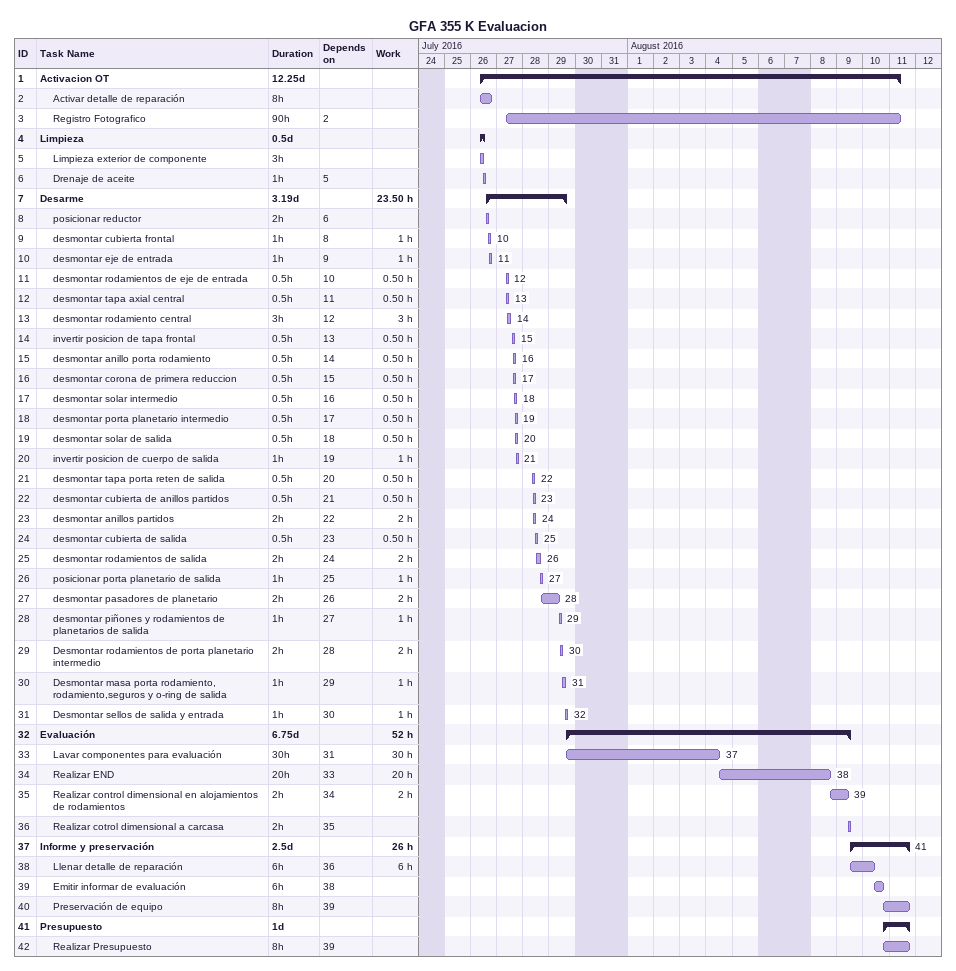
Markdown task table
GFA 355 K Evaluacion

| ID | Level | Task | Duration | Start | Finish | Predecessors | Resources | Work (h) |
|---|---|---|---|---|---|---|---|---|
| 1 | 1 | **Activacion OT** | 12.25d | 2016-07-26 | 2016-08-11 |  |  |  |
| 2 | 2 | Activar detalle de reparación | 8h | 2016-07-26 | 2016-07-26 |  |  |  |
| 3 | 2 | Registro Fotografico | 90h | 2016-07-27 | 2016-08-11 | 2 |  |  |
| 4 | 1 | **Limpieza** | 0.5d | 2016-07-26 | 2016-07-26 |  |  |  |
| 5 | 2 | Limpieza exterior de componente | 3h | 2016-07-26 | 2016-07-26 |  |  |  |
| 6 | 2 | Drenaje de aceite | 1h | 2016-07-26 | 2016-07-26 | 5 |  |  |
| 7 | 1 | **Desarme** | 3.19d | 2016-07-26 | 2016-07-29 |  |  | 23.50 |
| 8 | 2 | posicionar reductor | 2h | 2016-07-26 | 2016-07-26 | 6 |  |  |
| 9 | 2 | desmontar cubierta frontal | 1h | 2016-07-26 | 2016-07-26 | 8 | 10 | 1 |
| 10 | 2 | desmontar eje de entrada | 1h | 2016-07-26 | 2016-07-26 | 9 | 11 | 1 |
| 11 | 2 | desmontar rodamientos de eje de entrada | 0.5h | 2016-07-27 | 2016-07-27 | 10 | 12 | 0.50 |
| 12 | 2 | desmontar tapa axial central | 0.5h | 2016-07-27 | 2016-07-27 | 11 | 13 | 0.50 |
| 13 | 2 | desmontar rodamiento central | 3h | 2016-07-27 | 2016-07-27 | 12 | 14 | 3 |
| 14 | 2 | invertir posicion de tapa frontal | 0.5h | 2016-07-27 | 2016-07-27 | 13 | 15 | 0.50 |
| 15 | 2 | desmontar anillo porta rodamiento | 0.5h | 2016-07-27 | 2016-07-27 | 14 | 16 | 0.50 |
| 16 | 2 | desmontar corona de primera reduccion | 0.5h | 2016-07-27 | 2016-07-27 | 15 | 17 | 0.50 |
| 17 | 2 | desmontar solar intermedio | 0.5h | 2016-07-27 | 2016-07-27 | 16 | 18 | 0.50 |
| 18 | 2 | desmontar porta planetario intermedio | 0.5h | 2016-07-27 | 2016-07-27 | 17 | 19 | 0.50 |
| 19 | 2 | desmontar solar de salida | 0.5h | 2016-07-27 | 2016-07-27 | 18 | 20 | 0.50 |
| 20 | 2 | invertir posicion de cuerpo de salida | 1h | 2016-07-27 | 2016-07-27 | 19 | 21 | 1 |
| 21 | 2 | desmontar tapa porta reten de salida | 0.5h | 2016-07-28 | 2016-07-28 | 20 | 22 | 0.50 |
| 22 | 2 | desmontar cubierta de anillos partidos | 0.5h | 2016-07-28 | 2016-07-28 | 21 | 23 | 0.50 |
| 23 | 2 | desmontar anillos partidos | 2h | 2016-07-28 | 2016-07-28 | 22 | 24 | 2 |
| 24 | 2 | desmontar cubierta de salida | 0.5h | 2016-07-28 | 2016-07-28 | 23 | 25 | 0.50 |
| 25 | 2 | desmontar rodamientos de salida | 2h | 2016-07-28 | 2016-07-28 | 24 | 26 | 2 |
| 26 | 2 | posicionar porta planetario de salida | 1h | 2016-07-28 | 2016-07-28 | 25 | 27 | 1 |
| 27 | 2 | desmontar pasadores de planetario | 2h | 2016-07-28 | 2016-07-29 | 26 | 28 | 2 |
| 28 | 2 | desmontar piñones y rodamientos de planetarios de salida | 1h | 2016-07-29 | 2016-07-29 | 27 | 29 | 1 |
| 29 | 2 | Desmontar rodamientos de porta planetario intermedio | 2h | 2016-07-29 | 2016-07-29 | 28 | 30 | 2 |
| 30 | 2 | Desmontar masa porta rodamiento, rodamiento,seguros y o-ring de salida | 1h | 2016-07-29 | 2016-07-29 | 29 | 31 | 1 |
| 31 | 2 | Desmontar sellos de salida y entrada | 1h | 2016-07-29 | 2016-07-29 | 30 | 32 | 1 |
| 32 | 1 | **Evaluación** | 6.75d | 2016-07-29 | 2016-08-09 |  |  | 52 |
| 33 | 2 | Lavar componentes para evaluación | 30h | 2016-07-29 | 2016-08-04 | 31 | 37 | 30 |
| 34 | 2 | Realizar END | 20h | 2016-08-04 | 2016-08-08 | 33 | 38 | 20 |
| 35 | 2 | Realizar control dimensional en alojamientos de rodamientos | 2h | 2016-08-08 | 2016-08-09 | 34 | 39 | 2 |
| 36 | 2 | Realizar cotrol dimensional a carcasa | 2h | 2016-08-09 | 2016-08-09 | 35 |  |  |
| 37 | 1 | **Informe y preservación** | 2.5d | 2016-08-09 | 2016-08-11 |  | 41 | 26 |
| 38 | 2 | Llenar detalle de reparación | 6h | 2016-08-09 | 2016-08-10 | 36 |  | 6 |
| 39 | 2 | Emitir informar de evaluación | 6h | 2016-08-10 | 2016-08-10 | 38 |  |  |
| 40 | 2 | Preservación de equipo | 8h | 2016-08-10 | 2016-08-11 | 39 |  |  |
| 41 | 1 | **Presupuesto** | 1d | 2016-08-10 | 2016-08-11 |  |  |  |
| 42 | 2 | Realizar Presupuesto | 8h | 2016-08-10 | 2016-08-11 | 39 |  |  |
